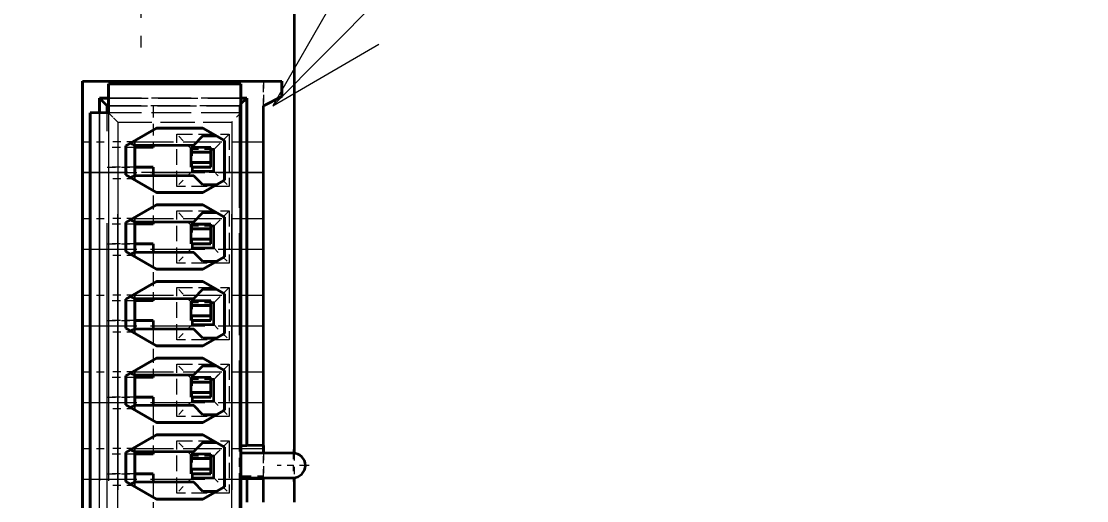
# Model space of a CAD drawing. Extents: x 23 to 417, y 3 to 294.
# Drawn here: x 156.32 to 173.7, y 137.85 to 145.67 of the extents above; entities that cross this region are included whole.
import ezdxf
from ezdxf.enums import TextEntityAlignment as Align

# ---------------------------------------------------------------- set-up
doc = ezdxf.new("R2010")
doc.units = 0
doc.linetypes.add('DASHDOT', pattern=[18.5, 12, -3, 0.5, -3])
doc.linetypes.add('DASHED', pattern=[15, 12, -3])
doc.layers.get('0').update_dxf_attribs({"lineweight": 13})
doc.styles.get("Standard").update_dxf_attribs({"font": 'isocp.shx'})

# ---------------------------------------------------------------- blocks, each defined once
blk = doc.blocks.new('BLOCK3461')
at = {"color": 7, "linetype": 'DASHDOT', "lineweight": 13, "ltscale": 0.195}
for p, q in [((76, 47.2), (76, 39.4)), ((79.9, 43.3), (72.1, 43.3))]:
    blk.add_line(p, q, dxfattribs=at)
blk = doc.blocks.new('BLOCK3484')
at = {"color": 7, "linetype": 'DASHDOT', "lineweight": 13, "ltscale": 0.026}
for p, q in [((80.964, 26.289), (80.964, 25.249)), ((81.484, 25.769), (80.444, 25.769))]:
    blk.add_line(p, q, dxfattribs=at)
blk = doc.blocks.new('BLOCK3493')
at = {"color": 7, "lineweight": 13}
blk.add_line((80.3, 37.502), (95.876, 53.146), dxfattribs=at)
blk.add_lwpolyline([(82.292, 40.97), (80.3, 37.502), (83.76, 39.509)], dxfattribs=at)
blk.add_circle((100.414, 57.704), 6.432, dxfattribs=at)
blk.add_text('9', height=7, dxfattribs=at).set_placement((97.695, 54.204), (103.133, 54.204), align=Align.FIT)
blk = doc.blocks.new('BLOCK3494')
at = {"color": 7, "lineweight": 35}
for p, q in [((81, 48.3), (81, 26.167)), ((74.1, 38.3), (74.1, 5.84)), ((74.1, 5.84), (74.1, 38.3)), ((74.344, 6.669), (74.344, 37.269)), ((74.344, 37.269), (74.344, 6.669))]:
    blk.add_line(p, q, dxfattribs=at)
at = {"color": 7, "lineweight": 35, "ltscale": 0.1625}
blk.add_line((74.1, 38.3), (80.6, 38.3), dxfattribs=at)
blk.add_line((74.1, 38.3), (80.6, 38.3), dxfattribs=at)
at = {"color": 7, "linetype": 'DASHED', "lineweight": 13, "ltscale": 0.02}
for p, q in [((80, 37.5), (80, 38.3)), ((80, 38.3), (80, 37.5)), ((79.264, 25.369), (79.264, 26.169)), ((79.264, 26.169), (79.264, 25.369))]:
    blk.add_line(p, q, dxfattribs=at)
at = {"color": 7, "lineweight": 35, "ltscale": 0.0125}
for p, q in [((80.6, 38.3), (80.6, 37.8)), ((80.6, 37.8), (80.6, 38.3))]:
    blk.add_line(p, q, dxfattribs=at)
at = {"color": 7, "lineweight": 35, "ltscale": 0.02375}
for p, q in [((74.944, 38.219), (74.944, 37.269)), ((74.944, 37.269), (74.944, 38.219))]:
    blk.add_line(p, q, dxfattribs=at)
at = {"color": 7, "lineweight": 35, "ltscale": 0.108}
for p, q in [((74.944, 38.219), (79.264, 38.219)), ((79.264, 38.219), (74.944, 38.219))]:
    blk.add_line(p, q, dxfattribs=at)
at = {"color": 7, "lineweight": 35, "ltscale": 0.30125}
for p, q in [((79.264, 38.219), (79.264, 26.169)), ((79.264, 26.169), (79.264, 38.219))]:
    blk.add_line(p, q, dxfattribs=at)
at = {"color": 7, "lineweight": 35, "ltscale": 0.012026}
for p, q in [((74.65, 37.75), (74.65, 37.269)), ((74.65, 37.269), (74.65, 37.75))]:
    blk.add_line(p, q, dxfattribs=at)
at = {"color": 7, "lineweight": 35, "ltscale": 0.007359}
for p, q in [((74.944, 37.75), (74.65, 37.75)), ((74.65, 37.75), (74.944, 37.75))]:
    blk.add_line(p, q, dxfattribs=at)
at = {"color": 7, "lineweight": 35, "ltscale": 0.008839}
blk.add_line((74.9, 37.5), (74.65, 37.75), dxfattribs=at)
blk.add_line((74.9, 37.5), (74.65, 37.75), dxfattribs=at)
at = {"color": 7, "linetype": 'DASHED', "lineweight": 13, "ltscale": 0.108}
for p, q in [((79.264, 37.75), (74.944, 37.75)), ((74.944, 37.75), (79.264, 37.75)), ((79.264, 37.269), (74.944, 37.269)), ((79.264, 37.269), (74.944, 37.269))]:
    blk.add_line(p, q, dxfattribs=at)
at = {"color": 7, "linetype": 'DASHED', "lineweight": 13, "ltscale": 0.002276}
blk.add_line((79.2, 37.5), (79.264, 37.564), dxfattribs=at)
blk.add_line((79.2, 37.5), (79.264, 37.564), dxfattribs=at)
at = {"color": 7, "lineweight": 35, "ltscale": 0.004641}
for p, q in [((79.45, 37.75), (79.264, 37.75)), ((79.264, 37.75), (79.45, 37.75)), ((79.264, 26.42), (79.45, 26.42)), ((79.264, 26.42), (79.45, 26.42))]:
    blk.add_line(p, q, dxfattribs=at)
at = {"color": 7, "lineweight": 35, "ltscale": 0.006563}
blk.add_line((79.264, 37.564), (79.45, 37.75), dxfattribs=at)
blk.add_line((79.264, 37.564), (79.45, 37.75), dxfattribs=at)
at = {"color": 7, "lineweight": 35, "ltscale": 0.28325}
for p, q in [((79.45, 26.42), (79.45, 37.75)), ((79.45, 37.75), (79.45, 26.42))]:
    blk.add_line(p, q, dxfattribs=at)
at = {"color": 7, "lineweight": 35, "ltscale": 0.016771}
for p, q in [((80.6, 37.8), (80, 37.5)), ((80, 37.5), (80.6, 37.8))]:
    blk.add_line(p, q, dxfattribs=at)
at = {"color": 7, "lineweight": 35, "ltscale": 0.015}
blk.add_line((74.944, 37.269), (74.344, 37.269), dxfattribs=at)
blk.add_line((74.944, 37.269), (74.344, 37.269), dxfattribs=at)
at = {"color": 7, "linetype": 'DASHED', "lineweight": 13}
for p, q in [((74.644, 37.269), (74.644, 6.669)), ((74.644, 37.269), (74.644, 6.669)), ((74.65, 37.269), (74.65, 6.669)), ((74.65, 6.669), (74.65, 37.269)), ((74.9, 6.669), (74.9, 37.269)), ((74.9, 6.669), (74.9, 37.269)), ((74.944, 37.269), (74.944, 6.669)), ((74.944, 37.269), (74.944, 6.669)), ((75.244, 36.969), (75.244, 6.969)), ((75.244, 6.969), (75.244, 36.969)), ((78.964, 6.969), (78.964, 36.969)), ((78.964, 36.969), (78.964, 6.969))]:
    blk.add_line(p, q, dxfattribs=at)
at = {"color": 7, "lineweight": 35, "ltscale": 0.005776}
blk.add_line((74.9, 37.269), (74.9, 37.5), dxfattribs=at)
blk.add_line((74.9, 37.269), (74.9, 37.5), dxfattribs=at)
at = {"color": 7, "lineweight": 35, "ltscale": 0.001109}
for p, q in [((74.944, 37.5), (74.9, 37.5)), ((74.9, 37.5), (74.944, 37.5))]:
    blk.add_line(p, q, dxfattribs=at)
at = {"color": 7, "linetype": 'DASHED', "lineweight": 13, "ltscale": 0.106391}
for p, q in [((79.2, 37.5), (74.944, 37.5)), ((74.944, 37.5), (79.2, 37.5))]:
    blk.add_line(p, q, dxfattribs=at)
at = {"color": 7, "linetype": 'DASHED', "lineweight": 13, "ltscale": 0.010607}
for p, q in [((74.944, 37.269), (75.244, 36.969)), ((75.244, 36.969), (74.944, 37.269)), ((79.264, 37.269), (78.964, 36.969)), ((79.264, 37.269), (78.964, 36.969))]:
    blk.add_line(p, q, dxfattribs=at)
at = {"color": 7, "linetype": 'DASHED', "lineweight": 13, "ltscale": 0.032026}
blk.add_line((76.4, 37.5), (76.4, 36.219), dxfattribs=at)
blk.add_line((76.4, 37.5), (76.4, 36.219), dxfattribs=at)
at = {"color": 7, "linetype": 'DASHED', "lineweight": 13, "ltscale": 0.277}
blk.add_line((79.2, 37.5), (79.2, 26.42), dxfattribs=at)
blk.add_line((79.2, 37.5), (79.2, 26.42), dxfattribs=at)
at = {"color": 7, "lineweight": 35, "ltscale": 0.277}
blk.add_line((80, 26.42), (80, 37.5), dxfattribs=at)
blk.add_line((80, 26.42), (80, 37.5), dxfattribs=at)
at = {"color": 7, "linetype": 'DASHED', "lineweight": 13, "ltscale": 0.093}
blk.add_line((75.244, 36.969), (78.964, 36.969), dxfattribs=at)
blk.add_line((75.244, 36.969), (78.964, 36.969), dxfattribs=at)
at = {"color": 7, "lineweight": 35, "ltscale": 0.028868}
for p, q in [((76.504, 36.769), (75.504, 36.191)), ((75.504, 36.191), (76.504, 36.769)), ((75.504, 35.246), (76.504, 34.669)), ((76.504, 34.669), (75.504, 35.246)), ((76.504, 34.269), (75.504, 33.691)), ((75.504, 33.691), (76.504, 34.269)), ((75.504, 32.746), (76.504, 32.169)), ((76.504, 32.169), (75.504, 32.746)), ((76.504, 31.769), (75.504, 31.191)), ((75.504, 31.191), (76.504, 31.769)), ((75.504, 30.246), (76.504, 29.669)), ((76.504, 29.669), (75.504, 30.246)), ((76.504, 29.269), (75.504, 28.691)), ((75.504, 28.691), (76.504, 29.269)), ((75.504, 27.746), (76.504, 27.169)), ((76.504, 27.169), (75.504, 27.746)), ((76.504, 26.769), (75.504, 26.191)), ((75.504, 26.191), (76.504, 26.769)), ((75.504, 25.246), (76.504, 24.669)), ((76.504, 24.669), (75.504, 25.246))]:
    blk.add_line(p, q, dxfattribs=at)
at = {"color": 7, "lineweight": 35, "ltscale": 0.038}
for p, q in [((78.024, 36.769), (76.504, 36.769)), ((76.504, 36.769), (78.024, 36.769)), ((76.504, 34.669), (78.024, 34.669)), ((78.024, 34.669), (76.504, 34.669)), ((78.024, 34.269), (76.504, 34.269)), ((76.504, 34.269), (78.024, 34.269)), ((76.504, 32.169), (78.024, 32.169)), ((78.024, 32.169), (76.504, 32.169)), ((78.024, 31.769), (76.504, 31.769)), ((76.504, 31.769), (78.024, 31.769)), ((76.504, 29.669), (78.024, 29.669)), ((78.024, 29.669), (76.504, 29.669)), ((78.024, 29.269), (76.504, 29.269)), ((76.504, 29.269), (78.024, 29.269)), ((76.504, 27.169), (78.024, 27.169)), ((78.024, 27.169), (76.504, 27.169)), ((78.024, 26.769), (76.504, 26.769)), ((76.504, 26.769), (78.024, 26.769)), ((76.504, 24.669), (78.024, 24.669)), ((78.024, 24.669), (76.504, 24.669))]:
    blk.add_line(p, q, dxfattribs=at)
at = {"color": 7, "linetype": 'DASHED', "lineweight": 13, "ltscale": 0.0425}
for p, q in [((77.174, 36.569), (78.874, 36.569)), ((77.174, 34.869), (77.174, 36.569)), ((77.174, 36.569), (78.874, 36.569)), ((77.174, 34.869), (77.174, 36.569)), ((78.874, 36.569), (78.874, 34.869)), ((78.874, 36.569), (78.874, 34.869)), ((78.874, 34.869), (77.174, 34.869)), ((78.874, 34.869), (77.174, 34.869)), ((77.174, 34.069), (78.874, 34.069)), ((77.174, 32.369), (77.174, 34.069)), ((77.174, 34.069), (78.874, 34.069)), ((77.174, 32.369), (77.174, 34.069)), ((78.874, 34.069), (78.874, 32.369)), ((78.874, 34.069), (78.874, 32.369)), ((78.874, 32.369), (77.174, 32.369)), ((78.874, 32.369), (77.174, 32.369)), ((77.174, 31.569), (78.874, 31.569)), ((77.174, 29.869), (77.174, 31.569)), ((77.174, 31.569), (78.874, 31.569)), ((77.174, 29.869), (77.174, 31.569)), ((78.874, 31.569), (78.874, 29.869)), ((78.874, 31.569), (78.874, 29.869)), ((78.874, 29.869), (77.174, 29.869)), ((78.874, 29.869), (77.174, 29.869)), ((77.174, 29.069), (78.874, 29.069)), ((77.174, 27.369), (77.174, 29.069)), ((77.174, 29.069), (78.874, 29.069)), ((77.174, 27.369), (77.174, 29.069)), ((78.874, 29.069), (78.874, 27.369)), ((78.874, 29.069), (78.874, 27.369)), ((78.874, 27.369), (77.174, 27.369)), ((78.874, 27.369), (77.174, 27.369)), ((77.174, 26.569), (78.874, 26.569)), ((77.174, 24.869), (77.174, 26.569)), ((77.174, 26.569), (78.874, 26.569)), ((77.174, 24.869), (77.174, 26.569)), ((78.874, 26.569), (78.874, 24.869)), ((78.874, 26.569), (78.874, 24.869)), ((78.874, 24.869), (77.174, 24.869)), ((78.874, 24.869), (77.174, 24.869))]:
    blk.add_line(p, q, dxfattribs=at)
at = {"color": 7, "linetype": 'DASHED', "lineweight": 13, "ltscale": 0.017678}
for p, q in [((77.674, 36.069), (77.174, 36.569)), ((77.674, 36.069), (77.174, 36.569)), ((78.874, 36.569), (78.374, 36.069)), ((78.374, 36.069), (78.874, 36.569)), ((77.674, 35.369), (77.174, 34.869)), ((77.674, 35.369), (77.174, 34.869)), ((78.374, 35.369), (78.874, 34.869)), ((78.374, 35.369), (78.874, 34.869)), ((77.674, 33.569), (77.174, 34.069)), ((77.674, 33.569), (77.174, 34.069)), ((78.874, 34.069), (78.374, 33.569)), ((78.374, 33.569), (78.874, 34.069)), ((77.674, 32.869), (77.174, 32.369)), ((77.674, 32.869), (77.174, 32.369)), ((78.374, 32.869), (78.874, 32.369)), ((78.374, 32.869), (78.874, 32.369)), ((77.674, 31.069), (77.174, 31.569)), ((77.674, 31.069), (77.174, 31.569)), ((78.874, 31.569), (78.374, 31.069)), ((78.374, 31.069), (78.874, 31.569)), ((77.674, 30.369), (77.174, 29.869)), ((77.674, 30.369), (77.174, 29.869)), ((78.374, 30.369), (78.874, 29.869)), ((78.374, 30.369), (78.874, 29.869)), ((77.674, 28.569), (77.174, 29.069)), ((77.674, 28.569), (77.174, 29.069)), ((78.874, 29.069), (78.374, 28.569)), ((78.374, 28.569), (78.874, 29.069)), ((77.674, 27.869), (77.174, 27.369)), ((77.674, 27.869), (77.174, 27.369)), ((78.374, 27.869), (78.874, 27.369)), ((78.374, 27.869), (78.874, 27.369)), ((77.674, 26.069), (77.174, 26.569)), ((77.674, 26.069), (77.174, 26.569)), ((78.874, 26.569), (78.374, 26.069)), ((78.374, 26.069), (78.874, 26.569)), ((77.674, 25.369), (77.174, 24.869)), ((77.674, 25.369), (77.174, 24.869)), ((78.374, 25.369), (78.874, 24.869)), ((78.374, 25.369), (78.874, 24.869))]:
    blk.add_line(p, q, dxfattribs=at)
at = {"color": 7, "lineweight": 35, "ltscale": 0.010607}
for p, q in [((78.024, 36.519), (77.724, 36.219)), ((77.724, 36.219), (78.024, 36.519)), ((78.024, 34.919), (77.724, 35.219)), ((78.024, 34.919), (77.724, 35.219)), ((78.024, 34.019), (77.724, 33.719)), ((77.724, 33.719), (78.024, 34.019)), ((78.024, 32.419), (77.724, 32.719)), ((78.024, 32.419), (77.724, 32.719)), ((78.024, 31.519), (77.724, 31.219)), ((77.724, 31.219), (78.024, 31.519)), ((78.024, 29.919), (77.724, 30.219)), ((78.024, 29.919), (77.724, 30.219)), ((78.024, 29.019), (77.724, 28.719)), ((77.724, 28.719), (78.024, 29.019)), ((78.024, 27.419), (77.724, 27.719)), ((78.024, 27.419), (77.724, 27.719)), ((78.024, 26.519), (77.724, 26.219)), ((77.724, 26.219), (78.024, 26.519)), ((78.024, 24.919), (77.724, 25.219)), ((78.024, 24.919), (77.724, 25.219))]:
    blk.add_line(p, q, dxfattribs=at)
at = {"color": 7, "lineweight": 35, "ltscale": 0.020207}
for p, q in [((78.724, 36.365), (78.024, 36.769)), ((78.024, 36.769), (78.724, 36.365)), ((78.024, 34.669), (78.724, 35.073)), ((78.724, 35.073), (78.024, 34.669)), ((78.724, 33.865), (78.024, 34.269)), ((78.024, 34.269), (78.724, 33.865)), ((78.024, 32.169), (78.724, 32.573)), ((78.724, 32.573), (78.024, 32.169)), ((78.724, 31.365), (78.024, 31.769)), ((78.024, 31.769), (78.724, 31.365)), ((78.024, 29.669), (78.724, 30.073)), ((78.724, 30.073), (78.024, 29.669)), ((78.724, 28.865), (78.024, 29.269)), ((78.024, 29.269), (78.724, 28.865)), ((78.024, 27.169), (78.724, 27.573)), ((78.724, 27.573), (78.024, 27.169)), ((78.724, 26.365), (78.024, 26.769)), ((78.024, 26.769), (78.724, 26.365)), ((78.024, 24.669), (78.724, 25.073)), ((78.724, 25.073), (78.024, 24.669))]:
    blk.add_line(p, q, dxfattribs=at)
at = {"color": 7, "lineweight": 35, "ltscale": 0.010781}
for p, q in [((78.456, 36.519), (78.024, 36.519)), ((78.024, 36.519), (78.456, 36.519)), ((78.024, 34.919), (78.456, 34.919)), ((78.456, 34.919), (78.024, 34.919)), ((78.456, 34.019), (78.024, 34.019)), ((78.024, 34.019), (78.456, 34.019)), ((78.024, 32.419), (78.456, 32.419)), ((78.456, 32.419), (78.024, 32.419)), ((78.456, 31.519), (78.024, 31.519)), ((78.024, 31.519), (78.456, 31.519)), ((78.024, 29.919), (78.456, 29.919)), ((78.456, 29.919), (78.024, 29.919)), ((78.456, 29.019), (78.024, 29.019)), ((78.024, 29.019), (78.456, 29.019)), ((78.024, 27.419), (78.456, 27.419)), ((78.456, 27.419), (78.024, 27.419)), ((78.456, 26.519), (78.024, 26.519)), ((78.024, 26.519), (78.456, 26.519)), ((78.024, 24.919), (78.456, 24.919)), ((78.456, 24.919), (78.024, 24.919))]:
    blk.add_line(p, q, dxfattribs=at)
at = {"color": 7, "linetype": 'DASHED', "lineweight": 13, "ltscale": 0.021109}
for p, q in [((74.1, 36.32), (74.944, 36.32)), ((74.1, 36.32), (74.944, 36.32)), ((74.1, 33.82), (74.944, 33.82)), ((74.1, 33.82), (74.944, 33.82)), ((74.1, 31.32), (74.944, 31.32)), ((74.1, 31.32), (74.944, 31.32)), ((74.1, 28.82), (74.944, 28.82)), ((74.1, 28.82), (74.944, 28.82)), ((74.1, 26.32), (74.944, 26.32)), ((74.1, 26.32), (74.944, 26.32))]:
    blk.add_line(p, q, dxfattribs=at)
at = {"color": 7, "linetype": 'DASHED', "lineweight": 13, "ltscale": 0.022609}
for p, q in [((75.804, 36.14), (74.9, 36.14)), ((75.804, 36.14), (74.9, 36.14)), ((74.9, 35.5), (75.804, 35.5)), ((75.804, 35.5), (74.9, 35.5)), ((75.804, 33.64), (74.9, 33.64)), ((75.804, 33.64), (74.9, 33.64)), ((74.9, 33), (75.804, 33)), ((75.804, 33), (74.9, 33)), ((75.804, 31.14), (74.9, 31.14)), ((75.804, 31.14), (74.9, 31.14)), ((74.9, 30.5), (75.804, 30.5)), ((75.804, 30.5), (74.9, 30.5)), ((75.804, 28.64), (74.9, 28.64)), ((75.804, 28.64), (74.9, 28.64)), ((74.9, 28), (75.804, 28)), ((75.804, 28), (74.9, 28)), ((75.804, 26.14), (74.9, 26.14)), ((75.804, 26.14), (74.9, 26.14)), ((74.9, 25.5), (75.804, 25.5)), ((75.804, 25.5), (74.9, 25.5))]:
    blk.add_line(p, q, dxfattribs=at)
at = {"color": 7, "linetype": 'DASHED', "lineweight": 13, "ltscale": 0.0215}
for p, q in [((75.804, 36.319), (74.944, 36.319)), ((75.804, 36.319), (74.944, 36.319)), ((75.804, 35.119), (74.944, 35.119)), ((75.804, 35.119), (74.944, 35.119)), ((75.804, 33.819), (74.944, 33.819)), ((75.804, 33.819), (74.944, 33.819)), ((75.804, 32.619), (74.944, 32.619)), ((75.804, 32.619), (74.944, 32.619)), ((75.804, 31.319), (74.944, 31.319)), ((75.804, 31.319), (74.944, 31.319)), ((75.804, 30.119), (74.944, 30.119)), ((75.804, 30.119), (74.944, 30.119)), ((75.804, 28.819), (74.944, 28.819)), ((75.804, 28.819), (74.944, 28.819)), ((75.804, 27.619), (74.944, 27.619)), ((75.804, 27.619), (74.944, 27.619)), ((75.804, 26.319), (74.944, 26.319)), ((75.804, 26.319), (74.944, 26.319)), ((75.804, 25.119), (74.944, 25.119)), ((75.804, 25.119), (74.944, 25.119))]:
    blk.add_line(p, q, dxfattribs=at)
at = {"color": 7, "lineweight": 35, "ltscale": 0.023632}
for p, q in [((75.504, 36.191), (75.504, 35.246)), ((75.504, 35.246), (75.504, 36.191)), ((75.504, 33.691), (75.504, 32.746)), ((75.504, 32.746), (75.504, 33.691)), ((75.504, 31.191), (75.504, 30.246)), ((75.504, 30.246), (75.504, 31.191)), ((75.504, 28.691), (75.504, 27.746)), ((75.504, 27.746), (75.504, 28.691)), ((75.504, 26.191), (75.504, 25.246)), ((75.504, 25.246), (75.504, 26.191))]:
    blk.add_line(p, q, dxfattribs=at)
at = {"color": 7, "lineweight": 35, "ltscale": 0.003998}
for p, q in [((75.656, 36.279), (75.804, 36.219)), ((75.656, 36.279), (75.804, 36.219)), ((75.804, 35.219), (75.656, 35.158)), ((75.804, 35.219), (75.656, 35.158)), ((75.656, 33.779), (75.804, 33.719)), ((75.656, 33.779), (75.804, 33.719)), ((75.804, 32.719), (75.656, 32.658)), ((75.804, 32.719), (75.656, 32.658)), ((75.656, 31.279), (75.804, 31.219)), ((75.656, 31.279), (75.804, 31.219)), ((75.804, 30.219), (75.656, 30.158)), ((75.804, 30.219), (75.656, 30.158)), ((75.656, 28.779), (75.804, 28.719)), ((75.656, 28.779), (75.804, 28.719)), ((75.804, 27.719), (75.656, 27.658)), ((75.804, 27.719), (75.656, 27.658)), ((75.656, 26.279), (75.804, 26.219)), ((75.656, 26.279), (75.804, 26.219)), ((75.804, 25.219), (75.656, 25.158)), ((75.804, 25.219), (75.656, 25.158))]:
    blk.add_line(p, q, dxfattribs=at)
at = {"color": 7, "linetype": 'DASHED', "lineweight": 13, "ltscale": 0.104891}
for p, q in [((75.804, 36.32), (80, 36.32)), ((75.804, 36.32), (80, 36.32)), ((75.804, 33.82), (80, 33.82)), ((75.804, 33.82), (80, 33.82)), ((75.804, 31.32), (80, 31.32)), ((75.804, 31.32), (80, 31.32)), ((75.804, 28.82), (80, 28.82)), ((75.804, 28.82), (80, 28.82)), ((75.804, 26.32), (80, 26.32)), ((75.804, 26.32), (80, 26.32))]:
    blk.add_line(p, q, dxfattribs=at)
at = {"color": 7, "linetype": 'DASHED', "lineweight": 13, "ltscale": 0.0025}
for p, q in [((75.804, 36.219), (75.804, 36.319)), ((75.804, 36.319), (75.804, 36.219)), ((75.804, 35.119), (75.804, 35.219)), ((75.804, 35.219), (75.804, 35.119)), ((75.804, 33.719), (75.804, 33.819)), ((75.804, 33.819), (75.804, 33.719)), ((75.804, 32.619), (75.804, 32.719)), ((75.804, 32.719), (75.804, 32.619)), ((75.804, 31.219), (75.804, 31.319)), ((75.804, 31.319), (75.804, 31.219)), ((75.804, 30.119), (75.804, 30.219)), ((75.804, 30.219), (75.804, 30.119)), ((75.804, 28.719), (75.804, 28.819)), ((75.804, 28.819), (75.804, 28.719)), ((75.804, 27.619), (75.804, 27.719)), ((75.804, 27.719), (75.804, 27.619)), ((75.804, 26.219), (75.804, 26.319)), ((75.804, 26.319), (75.804, 26.219)), ((75.804, 25.119), (75.804, 25.219)), ((75.804, 25.219), (75.804, 25.119))]:
    blk.add_line(p, q, dxfattribs=at)
at = {"color": 7, "lineweight": 35, "ltscale": 0.025}
for p, q in [((75.804, 35.219), (75.804, 36.219)), ((75.804, 36.219), (75.804, 35.219)), ((75.804, 32.719), (75.804, 33.719)), ((75.804, 33.719), (75.804, 32.719)), ((75.804, 30.219), (75.804, 31.219)), ((75.804, 31.219), (75.804, 30.219)), ((75.804, 27.719), (75.804, 28.719)), ((75.804, 28.719), (75.804, 27.719)), ((75.804, 25.219), (75.804, 26.219)), ((75.804, 26.219), (75.804, 25.219))]:
    blk.add_line(p, q, dxfattribs=at)
at = {"color": 7, "lineweight": 35, "ltscale": 0.048}
for p, q in [((75.804, 36.219), (77.724, 36.219)), ((75.804, 36.219), (77.724, 36.219)), ((77.724, 35.219), (75.804, 35.219)), ((77.724, 35.219), (75.804, 35.219)), ((75.804, 33.719), (77.724, 33.719)), ((75.804, 33.719), (77.724, 33.719)), ((77.724, 32.719), (75.804, 32.719)), ((77.724, 32.719), (75.804, 32.719)), ((75.804, 31.219), (77.724, 31.219)), ((75.804, 31.219), (77.724, 31.219)), ((77.724, 30.219), (75.804, 30.219)), ((77.724, 30.219), (75.804, 30.219)), ((75.804, 28.719), (77.724, 28.719)), ((75.804, 28.719), (77.724, 28.719)), ((77.724, 27.719), (75.804, 27.719)), ((77.724, 27.719), (75.804, 27.719)), ((75.804, 26.219), (77.724, 26.219)), ((75.804, 26.219), (77.724, 26.219)), ((77.724, 25.219), (75.804, 25.219)), ((77.724, 25.219), (75.804, 25.219))]:
    blk.add_line(p, q, dxfattribs=at)
at = {"color": 7, "lineweight": 35, "ltscale": 0.014891}
for p, q in [((76.4, 36.14), (75.804, 36.14)), ((76.4, 36.14), (75.804, 36.14)), ((75.804, 35.5), (76.4, 35.5)), ((76.4, 35.5), (75.804, 35.5)), ((76.4, 33.64), (75.804, 33.64)), ((76.4, 33.64), (75.804, 33.64)), ((75.804, 33), (76.4, 33)), ((76.4, 33), (75.804, 33)), ((76.4, 31.14), (75.804, 31.14)), ((76.4, 31.14), (75.804, 31.14)), ((75.804, 30.5), (76.4, 30.5)), ((76.4, 30.5), (75.804, 30.5)), ((76.4, 28.64), (75.804, 28.64)), ((76.4, 28.64), (75.804, 28.64)), ((75.804, 28), (76.4, 28)), ((76.4, 28), (75.804, 28)), ((76.4, 26.14), (75.804, 26.14)), ((76.4, 26.14), (75.804, 26.14)), ((75.804, 25.5), (76.4, 25.5)), ((76.4, 25.5), (75.804, 25.5))]:
    blk.add_line(p, q, dxfattribs=at)
at = {"color": 7, "lineweight": 35, "ltscale": 0.001974}
for p, q in [((76.4, 36.219), (76.4, 36.14)), ((76.4, 36.219), (76.4, 36.14)), ((76.4, 33.719), (76.4, 33.64)), ((76.4, 33.719), (76.4, 33.64)), ((76.4, 31.219), (76.4, 31.14)), ((76.4, 31.219), (76.4, 31.14)), ((76.4, 28.719), (76.4, 28.64)), ((76.4, 28.719), (76.4, 28.64)), ((76.4, 26.219), (76.4, 26.14)), ((76.4, 26.219), (76.4, 26.14))]:
    blk.add_line(p, q, dxfattribs=at)
at = {"color": 7, "lineweight": 35, "ltscale": 0.016}
for p, q in [((78.28, 36.14), (77.64, 36.14)), ((78.28, 36.14), (77.64, 36.14)), ((77.64, 35.99), (78.28, 35.99)), ((78.28, 35.99), (77.64, 35.99)), ((77.64, 35.65), (78.28, 35.65)), ((78.28, 35.65), (77.64, 35.65)), ((77.64, 35.5), (78.28, 35.5)), ((78.28, 35.5), (77.64, 35.5)), ((77.64, 33.64), (78.28, 33.64)), ((78.28, 33.64), (77.64, 33.64)), ((77.64, 33.49), (78.28, 33.49)), ((78.28, 33.49), (77.64, 33.49)), ((77.64, 33.15), (78.28, 33.15)), ((78.28, 33.15), (77.64, 33.15)), ((77.64, 33), (78.28, 33)), ((78.28, 33), (77.64, 33)), ((78.28, 31.14), (77.64, 31.14)), ((78.28, 31.14), (77.64, 31.14)), ((77.64, 30.99), (78.28, 30.99)), ((78.28, 30.99), (77.64, 30.99)), ((77.64, 30.65), (78.28, 30.65)), ((78.28, 30.65), (77.64, 30.65)), ((77.64, 30.5), (78.28, 30.5)), ((78.28, 30.5), (77.64, 30.5)), ((78.28, 28.64), (77.64, 28.64)), ((78.28, 28.64), (77.64, 28.64)), ((77.64, 28.49), (78.28, 28.49)), ((78.28, 28.49), (77.64, 28.49)), ((77.64, 28.15), (78.28, 28.15)), ((78.28, 28.15), (77.64, 28.15)), ((77.64, 28), (78.28, 28)), ((78.28, 28), (77.64, 28)), ((78.28, 26.14), (77.64, 26.14)), ((78.28, 26.14), (77.64, 26.14)), ((77.64, 25.99), (78.28, 25.99)), ((78.28, 25.99), (77.64, 25.99)), ((77.64, 25.65), (78.28, 25.65)), ((78.28, 25.65), (77.64, 25.65)), ((77.64, 25.5), (78.28, 25.5)), ((78.28, 25.5), (77.64, 25.5))]:
    blk.add_line(p, q, dxfattribs=at)
at = {"color": 7, "lineweight": 35, "ltscale": 0.00375}
for p, q in [((77.64, 35.99), (77.64, 36.14)), ((77.64, 35.99), (77.64, 36.14)), ((78.28, 35.99), (78.28, 36.14)), ((78.28, 35.99), (78.28, 36.14)), ((77.64, 35.5), (77.64, 35.65)), ((77.64, 35.5), (77.64, 35.65)), ((78.28, 35.5), (78.28, 35.65)), ((78.28, 35.5), (78.28, 35.65)), ((77.64, 33.49), (77.64, 33.64)), ((77.64, 33.49), (77.64, 33.64)), ((78.28, 33.49), (78.28, 33.64)), ((78.28, 33.49), (78.28, 33.64)), ((77.64, 33), (77.64, 33.15)), ((77.64, 33), (77.64, 33.15)), ((78.28, 33), (78.28, 33.15)), ((78.28, 33), (78.28, 33.15)), ((77.64, 30.99), (77.64, 31.14)), ((77.64, 30.99), (77.64, 31.14)), ((78.28, 30.99), (78.28, 31.14)), ((78.28, 30.99), (78.28, 31.14)), ((77.64, 30.5), (77.64, 30.65)), ((77.64, 30.5), (77.64, 30.65)), ((78.28, 30.5), (78.28, 30.65)), ((78.28, 30.5), (78.28, 30.65)), ((77.64, 28.49), (77.64, 28.64)), ((77.64, 28.49), (77.64, 28.64)), ((78.28, 28.49), (78.28, 28.64)), ((78.28, 28.49), (78.28, 28.64)), ((77.64, 28), (77.64, 28.15)), ((77.64, 28), (77.64, 28.15)), ((78.28, 28), (78.28, 28.15)), ((78.28, 28), (78.28, 28.15)), ((77.64, 25.99), (77.64, 26.14)), ((77.64, 25.99), (77.64, 26.14)), ((78.28, 25.99), (78.28, 26.14)), ((78.28, 25.99), (78.28, 26.14)), ((77.64, 25.5), (77.64, 25.65)), ((77.64, 25.5), (77.64, 25.65)), ((78.28, 25.5), (78.28, 25.65)), ((78.28, 25.5), (78.28, 25.65))]:
    blk.add_line(p, q, dxfattribs=at)
at = {"color": 7, "lineweight": 35, "ltscale": 0.032293}
for p, q in [((78.724, 35.073), (78.724, 36.365)), ((78.724, 36.365), (78.724, 35.073)), ((78.724, 32.573), (78.724, 33.865)), ((78.724, 33.865), (78.724, 32.573)), ((78.724, 30.073), (78.724, 31.365)), ((78.724, 31.365), (78.724, 30.073)), ((78.724, 27.573), (78.724, 28.865)), ((78.724, 28.865), (78.724, 27.573)), ((78.724, 25.073), (78.724, 26.365)), ((78.724, 26.365), (78.724, 25.073))]:
    blk.add_line(p, q, dxfattribs=at)
at = {"color": 7, "linetype": 'DASHED', "lineweight": 13, "ltscale": 0.016}
for p, q in [((78.28, 35.99), (77.64, 35.99)), ((78.28, 35.99), (77.64, 35.99)), ((78.28, 35.65), (77.64, 35.65)), ((78.28, 35.65), (77.64, 35.65)), ((78.28, 33.49), (77.64, 33.49)), ((78.28, 33.49), (77.64, 33.49)), ((78.28, 33.15), (77.64, 33.15)), ((78.28, 33.15), (77.64, 33.15)), ((78.28, 30.99), (77.64, 30.99)), ((78.28, 30.99), (77.64, 30.99)), ((78.28, 30.65), (77.64, 30.65)), ((78.28, 30.65), (77.64, 30.65)), ((78.28, 28.49), (77.64, 28.49)), ((78.28, 28.49), (77.64, 28.49)), ((78.28, 28.15), (77.64, 28.15)), ((78.28, 28.15), (77.64, 28.15)), ((78.28, 25.99), (77.64, 25.99)), ((78.28, 25.99), (77.64, 25.99)), ((78.28, 25.65), (77.64, 25.65)), ((78.28, 25.65), (77.64, 25.65))]:
    blk.add_line(p, q, dxfattribs=at)
at = {"color": 7, "lineweight": 35, "ltscale": 0.0085}
for p, q in [((77.64, 35.65), (77.64, 35.99)), ((77.64, 35.65), (77.64, 35.99)), ((78.28, 35.65), (78.28, 35.99)), ((78.28, 35.65), (78.28, 35.99)), ((77.64, 33.15), (77.64, 33.49)), ((77.64, 33.15), (77.64, 33.49)), ((78.28, 33.15), (78.28, 33.49)), ((78.28, 33.15), (78.28, 33.49)), ((77.64, 30.65), (77.64, 30.99)), ((77.64, 30.65), (77.64, 30.99)), ((78.28, 30.65), (78.28, 30.99)), ((78.28, 30.65), (78.28, 30.99)), ((77.64, 28.15), (77.64, 28.49)), ((77.64, 28.15), (77.64, 28.49)), ((78.28, 28.15), (78.28, 28.49)), ((78.28, 28.15), (78.28, 28.49)), ((77.64, 25.65), (77.64, 25.99)), ((77.64, 25.65), (77.64, 25.99)), ((78.28, 25.65), (78.28, 25.99)), ((78.28, 25.65), (78.28, 25.99))]:
    blk.add_line(p, q, dxfattribs=at)
at = {"color": 7, "linetype": 'DASHED', "lineweight": 13, "ltscale": 0.014224}
for p, q in [((77.674, 36.069), (77.674, 35.5)), ((77.674, 36.069), (77.674, 35.5)), ((77.674, 33.569), (77.674, 33)), ((77.674, 33.569), (77.674, 33)), ((77.674, 31.069), (77.674, 30.5)), ((77.674, 31.069), (77.674, 30.5)), ((77.674, 28.569), (77.674, 28)), ((77.674, 28.569), (77.674, 28)), ((77.674, 26.069), (77.674, 25.5)), ((77.674, 26.069), (77.674, 25.5))]:
    blk.add_line(p, q, dxfattribs=at)
at = {"color": 7, "linetype": 'DASHED', "lineweight": 13, "ltscale": 0.015141}
for p, q in [((78.28, 36.069), (77.674, 36.069)), ((78.28, 36.069), (77.674, 36.069)), ((78.28, 33.569), (77.674, 33.569)), ((78.28, 33.569), (77.674, 33.569)), ((78.28, 31.069), (77.674, 31.069)), ((78.28, 31.069), (77.674, 31.069)), ((78.28, 28.569), (77.674, 28.569)), ((78.28, 28.569), (77.674, 28.569)), ((78.28, 26.069), (77.674, 26.069)), ((78.28, 26.069), (77.674, 26.069))]:
    blk.add_line(p, q, dxfattribs=at)
at = {"color": 7, "lineweight": 35, "ltscale": 0.002359}
for p, q in [((78.374, 36.069), (78.28, 36.069)), ((78.374, 36.069), (78.28, 36.069)), ((78.374, 33.569), (78.28, 33.569)), ((78.374, 33.569), (78.28, 33.569)), ((78.374, 31.069), (78.28, 31.069)), ((78.374, 31.069), (78.28, 31.069)), ((78.374, 28.569), (78.28, 28.569)), ((78.374, 28.569), (78.28, 28.569)), ((78.374, 26.069), (78.28, 26.069)), ((78.374, 26.069), (78.28, 26.069))]:
    blk.add_line(p, q, dxfattribs=at)
at = {"color": 7, "lineweight": 35, "ltscale": 0.0175}
for p, q in [((78.374, 35.369), (78.374, 36.069)), ((78.374, 35.369), (78.374, 36.069)), ((77.674, 35.369), (78.374, 35.369)), ((77.674, 35.369), (78.374, 35.369)), ((78.374, 32.869), (78.374, 33.569)), ((78.374, 32.869), (78.374, 33.569)), ((77.674, 32.869), (78.374, 32.869)), ((77.674, 32.869), (78.374, 32.869)), ((78.374, 30.369), (78.374, 31.069)), ((78.374, 30.369), (78.374, 31.069)), ((77.674, 30.369), (78.374, 30.369)), ((77.674, 30.369), (78.374, 30.369)), ((78.374, 27.869), (78.374, 28.569)), ((78.374, 27.869), (78.374, 28.569)), ((77.674, 27.869), (78.374, 27.869)), ((77.674, 27.869), (78.374, 27.869)), ((78.374, 25.369), (78.374, 26.069)), ((78.374, 25.369), (78.374, 26.069)), ((77.674, 25.369), (78.374, 25.369)), ((77.674, 25.369), (78.374, 25.369))]:
    blk.add_line(p, q, dxfattribs=at)
at = {"color": 7, "lineweight": 35, "ltscale": 0.007026}
for p, q in [((76.4, 35.5), (76.4, 35.219)), ((76.4, 35.5), (76.4, 35.219)), ((76.4, 33), (76.4, 32.719)), ((76.4, 33), (76.4, 32.719)), ((76.4, 30.5), (76.4, 30.219)), ((76.4, 30.5), (76.4, 30.219)), ((76.4, 28), (76.4, 27.719)), ((76.4, 28), (76.4, 27.719)), ((76.4, 25.5), (76.4, 25.219)), ((76.4, 25.5), (76.4, 25.219))]:
    blk.add_line(p, q, dxfattribs=at)
at = {"color": 7, "lineweight": 35, "ltscale": 0.003276}
for p, q in [((77.674, 35.5), (77.674, 35.369)), ((77.674, 35.5), (77.674, 35.369)), ((77.674, 33), (77.674, 32.869)), ((77.674, 33), (77.674, 32.869)), ((77.674, 30.5), (77.674, 30.369)), ((77.674, 30.5), (77.674, 30.369)), ((77.674, 28), (77.674, 27.869)), ((77.674, 28), (77.674, 27.869)), ((77.674, 25.5), (77.674, 25.369)), ((77.674, 25.5), (77.674, 25.369))]:
    blk.add_line(p, q, dxfattribs=at)
at = {"color": 7, "linetype": 'DASHED', "lineweight": 13, "ltscale": 0.1475}
for p, q in [((80, 35.32), (74.1, 35.32)), ((74.1, 35.32), (80, 35.32)), ((74.1, 32.82), (80, 32.82)), ((74.1, 32.82), (80, 32.82)), ((74.1, 30.32), (80, 30.32)), ((74.1, 30.32), (80, 30.32)), ((74.1, 27.82), (80, 27.82)), ((74.1, 27.82), (80, 27.82)), ((74.1, 25.32), (80, 25.32)), ((74.1, 25.32), (80, 25.32))]:
    blk.add_line(p, q, dxfattribs=at)
at = {"color": 7, "linetype": 'DASHED', "lineweight": 13, "ltscale": 0.0375}
for p, q in [((76.4, 35.219), (76.4, 33.719)), ((76.4, 35.219), (76.4, 33.719)), ((76.4, 32.719), (76.4, 31.219)), ((76.4, 32.719), (76.4, 31.219)), ((76.4, 30.219), (76.4, 28.719)), ((76.4, 30.219), (76.4, 28.719)), ((76.4, 27.719), (76.4, 26.219)), ((76.4, 27.719), (76.4, 26.219)), ((76.4, 25.219), (76.4, 23.719)), ((76.4, 25.219), (76.4, 23.719))]:
    blk.add_line(p, q, dxfattribs=at)
at = {"color": 7, "linetype": 'DASHED', "lineweight": 13, "ltscale": 0.001609}
blk.add_line((79.2, 26.42), (79.264, 26.42), dxfattribs=at)
blk.add_line((79.2, 26.42), (79.264, 26.42), dxfattribs=at)
at = {"color": 7, "linetype": 'DASHED', "lineweight": 13, "ltscale": 0.0125}
for p, q in [((79.2, 26.42), (79.2, 25.92)), ((79.2, 26.42), (79.2, 25.92)), ((79.2, 25.92), (79.2, 25.42)), ((79.2, 25.92), (79.2, 25.42))]:
    blk.add_line(p, q, dxfattribs=at)
at = {"color": 7, "lineweight": 35, "ltscale": 0.01375}
blk.add_line((80, 26.42), (79.45, 26.42), dxfattribs=at)
blk.add_line((80, 26.42), (79.45, 26.42), dxfattribs=at)
at = {"color": 7, "lineweight": 35, "ltscale": 0.006404}
for p, q in [((80, 26.164), (80, 26.42)), ((80, 26.42), (80, 26.164))]:
    blk.add_line(p, q, dxfattribs=at)
at = {"color": 7, "lineweight": 35, "ltscale": 0.02}
for p, q in [((79.264, 26.169), (79.264, 25.369)), ((79.264, 25.369), (79.264, 26.169)), ((79.45, 25.369), (79.45, 24.569)), ((79.45, 25.369), (79.45, 24.569)), ((80, 24.569), (80, 25.369)), ((80, 24.569), (80, 25.369))]:
    blk.add_line(p, q, dxfattribs=at)
at = {"color": 7, "lineweight": 35, "ltscale": 0.0425}
for p, q in [((80.964, 26.169), (79.264, 26.169)), ((80.964, 26.169), (79.264, 26.169)), ((79.264, 25.369), (80.964, 25.369)), ((79.264, 25.369), (80.964, 25.369))]:
    blk.add_line(p, q, dxfattribs=at)
at = {"color": 7, "linetype": 'DASHED', "lineweight": 13, "ltscale": 0.018596}
for p, q in [((80, 25.42), (80, 26.164)), ((80, 26.164), (80, 25.42))]:
    blk.add_line(p, q, dxfattribs=at)
at = {"color": 7, "linetype": 'DASHED', "lineweight": 13, "ltscale": 0.01992}
blk.add_line((81, 26.167), (81, 25.37), dxfattribs=at)
at = {"color": 7, "linetype": 'DASHED', "lineweight": 13, "ltscale": 0.00625}
for p, q in [((79.45, 25.42), (79.2, 25.42)), ((79.2, 25.42), (79.45, 25.42))]:
    blk.add_line(p, q, dxfattribs=at)
at = {"color": 7, "linetype": 'DASHED', "lineweight": 13, "ltscale": 0.1675}
blk.add_line((79.2, 25.42), (79.2, 18.72), dxfattribs=at)
blk.add_line((79.2, 25.42), (79.2, 18.72), dxfattribs=at)
at = {"color": 7, "lineweight": 35, "ltscale": 0.17}
for p, q in [((79.264, 25.369), (79.264, 18.569)), ((79.264, 18.569), (79.264, 25.369))]:
    blk.add_line(p, q, dxfattribs=at)
at = {"color": 7, "linetype": 'DASHED', "lineweight": 13, "ltscale": 0.01375}
blk.add_line((80, 25.42), (79.45, 25.42), dxfattribs=at)
blk.add_line((80, 25.42), (79.45, 25.42), dxfattribs=at)
at = {"color": 7, "linetype": 'DASHED', "lineweight": 13, "ltscale": 0.001276}
for p, q in [((79.45, 25.42), (79.45, 25.369)), ((79.45, 25.42), (79.45, 25.369)), ((80, 25.369), (80, 25.42)), ((80, 25.369), (80, 25.42))]:
    blk.add_line(p, q, dxfattribs=at)
at = {"color": 7, "lineweight": 35, "ltscale": 0.02004}
blk.add_line((81, 25.37), (81, 24.569), dxfattribs=at)
at = {"color": 7, "lineweight": 35}
blk.add_arc((80.964, 25.769), 0.4, 270, 90, dxfattribs=at)
blk.add_arc((80.964, 25.769), 0.4, 270, 90, dxfattribs=at)

msp = doc.modelspace()

# ---------------------------------------------------------------- block references
at = {"lineweight": 0, "xscale": 0.5, "yscale": 0.5, "zscale": 0.5}
for name in ['BLOCK3493', 'BLOCK3494', 'BLOCK3461', 'BLOCK3484']:
    msp.add_blockref(name, (120.2741, 125.5377), dxfattribs=at)

doc.saveas('drawing.dxf')
